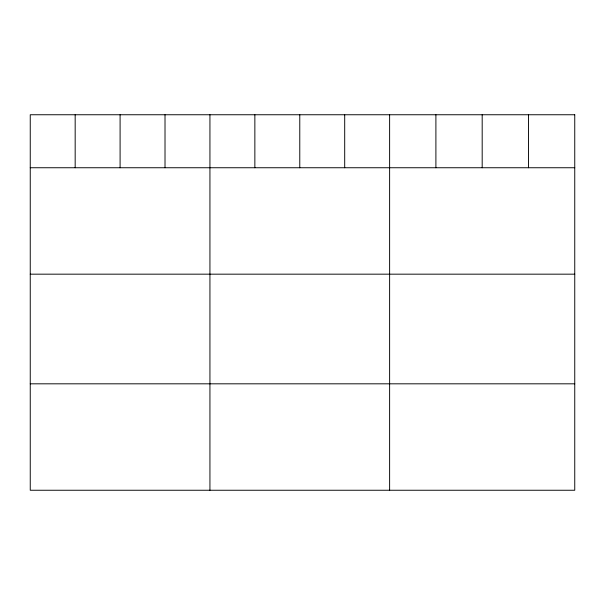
<?xml version="1.0" encoding="UTF-8"?>
<svg xmlns="http://www.w3.org/2000/svg" width="605" height="605" viewBox="0 0 605 605"><rect width="100%" height="100%" fill="white"/><g stroke="black" fill="none" stroke-linecap="round" stroke-linejoin="round"><path stroke-width="0.91" d="M30.25 167.744L574.75 167.744M30.25 274.171L574.75 274.171M30.25 383.82L574.75 383.82M528.467 114.753L528.467 167.744M482.185 114.753L482.185 167.744M435.902 114.753L435.902 167.744M389.62 114.753L389.62 490.247M344.699 114.753L344.699 167.744M299.777 114.753L299.777 167.744M254.856 114.753L254.856 167.744M209.935 114.753L209.935 490.247M165.014 114.753L165.014 167.744M120.093 114.753L120.093 167.744M75.171 114.753L75.171 167.744M574.75 114.753L30.25 114.753L30.25 490.247L574.75 490.247L574.75 114.753"/></g></svg>
